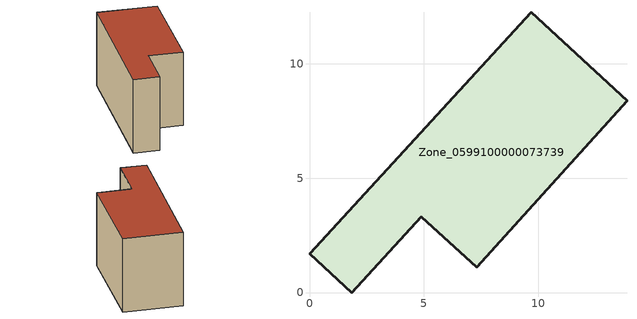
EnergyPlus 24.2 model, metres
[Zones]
Zone_0599100000073739
 floor ground (C_G): 4.89,3.32 1.84,0 0,1.7 9.69,12.25 13.89,8.39 7.31,1.1 z0
 wall outside (C_F): 9.69,12.25 0,1.7 1.84,0 4.89,3.32 7.31,1.1 13.89,8.39 9.69,12.25 z0:7.54
 roof outside (C_R): 7.31,1.1 13.89,8.39 9.69,12.25 0,1.7 1.84,0 4.89,3.32 z7.54
[BUILDING]
Pand.0599100000073739: North Axis=0; Terrain=City; Loads Convergence Tolerance Value=0.04; Temperature Convergence Tolerance Value=0.4; Solar Distribution=FullExterior; Maximum Number of Warmup Days=25; Minimum Number of Warmup Days=1
[Site:Location]
Rotterdam.The.Hague.AP_ZH_NLD Design_Conditions: Latitude=51.96; Longitude=4.45; Time Zone=1; Elevation=-4.5
[SITE:GROUNDTEMPERATURE:BUILDINGSURFACE]
18, 18, 18, 18, 18, 18, 18, 18, 18, 18, 18, 18
[MATERIAL] Thermal Absorptance=0.9; Solar Absorptance=0.7; Visible Absorptance=0.7
Name | Roughness | Thickness | Conductivity | Density | Specific Heat
G.TI.1975-1991 | MediumSmooth | 0.15 | 0.288461 | 540 | 1210
F.TI.1975-1991 | Rough | 0.3 | 0.230769 | 1920 | 840
R.TI.1975-1991 | MediumRough | 0.2 | 0.153846 | 1500 | 1000
[CONSTRUCTION]
C_G: G.TI.1975-1991
C_F: F.TI.1975-1991
C_R: R.TI.1975-1991
[ZONE]
Zone_0599100000073739: Type=1; Multiplier=1; Ceiling Height=Autocalculate; Volume=Autocalculate; Floor Area=autocalculate; Part of Total Floor Area=Yes
[ZONEINFILTRATION:DESIGNFLOWRATE]
Infil_Zone_0599100000073739: Zone or ZoneList or Space or SpaceList=Zone_0599100000073739; Schedule=AlwaysOn; Design Flow Rate Calculation Method=Flow/Area; Flow Rate per Floor Area=0.003; Constant Term Coefficient=1; Temperature Term Coefficient=0; Velocity Term Coefficient=0; Velocity Squared Term Coefficient=0
[HVACTEMPLATE:ZONE:IDEALLOADSAIRSYSTEM]
Zone_0599100000073739: Maximum Heating Supply Air Temperature=50; Minimum Cooling Supply Air Temperature=13; Maximum Heating Supply Air Humidity Ratio=0.0156; Minimum Cooling Supply Air Humidity Ratio=0.0077; Heating Limit=NoLimit; Cooling Limit=NoLimit; Dehumidification Control Type=ConstantSensibleHeatRatio; Cooling Sensible Heat Ratio=0.7; Dehumidification Setpoint=60; Humidification Control Type=None; Humidification Setpoint=30; Outdoor Air Method=None; Outdoor Air Flow Rate per Person=0.00944; Outdoor Air Flow Rate per Zone Floor Area=0; Outdoor Air Flow Rate per Zone=0; Demand Controlled Ventilation Type=None; Outdoor Air Economizer Type=NoEconomizer; Heat Recovery Type=None; Sensible Heat Recovery Effectiveness=0.7; Latent Heat Recovery Effectiveness=0.65
[ZONECONTROL:THERMOSTAT]
ThermostatControl_Zone_0599100000073739: Zone or ZoneList=Zone_0599100000073739; Control Type Schedule=DualSetpointControlType; Control 1=Thermostat_Zone_0599100000073739; Temperature Difference Between Cutout And Setpoint=0
[THERMOSTATSETPOINT:DUALSETPOINT]
Thermostat_Zone_0599100000073739: Heating Setpoint Temperature Schedule=HeatingSetpoint_Zone_0599100000073739; Cooling Setpoint Temperature Schedule=CoolingSetpoint_Zone_0599100000073739
[SCHEDULE:COMPACT]
HeatingSetpoint_Zone_0599100000073739: Through: 12/31, For: AllDays, Until: 24:00, 21
CoolingSetpoint_Zone_0599100000073739: Through: 12/31, For: AllDays, Until: 24:00, 24
DualSetpointControlType: Through: 12/31, For: AllDays, Until: 24:00, 4
AlwaysOn: Through: 12/31, For: AllDays, Until: 24:00, 1
